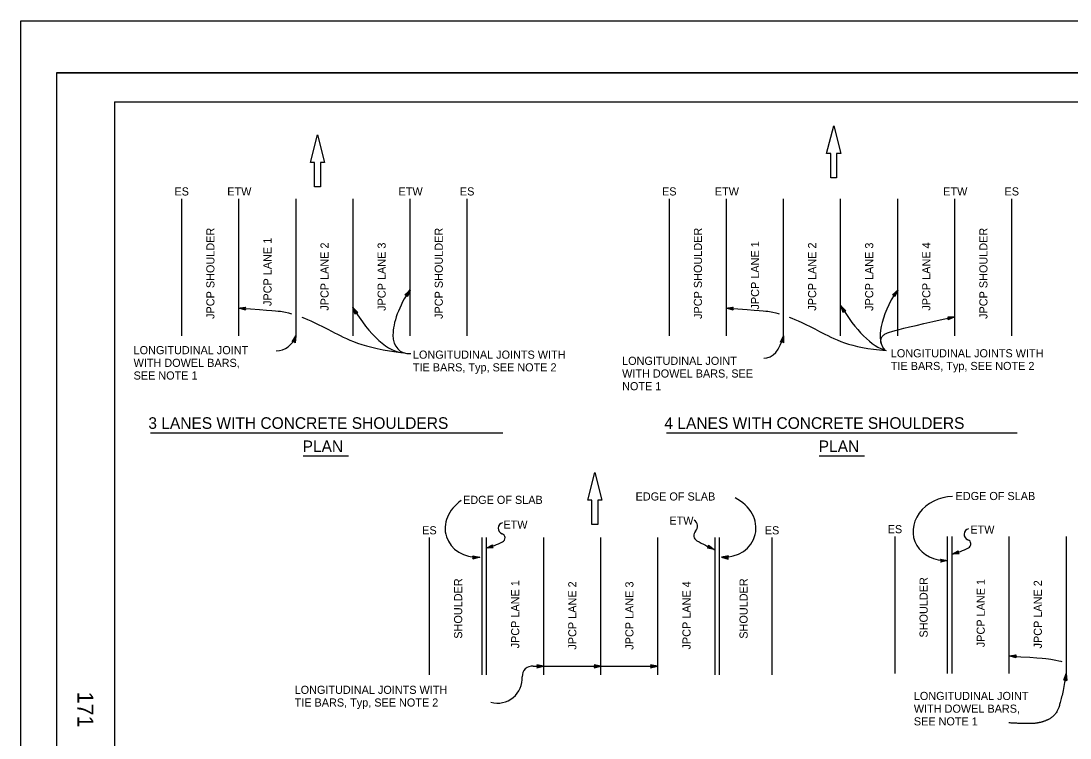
# Model space of a CAD drawing. Extents: x -894 to 866, y -476 to 714.
# Drawn here: x -894 to 10, y 96 to 714 of the extents above; entities that cross this region are included whole.
import ezdxf

# ---------------------------------------------------------------- set-up
doc = ezdxf.new("R2010")
doc.units = 0
for name, color, linetype in [('10 Sheet Format', 7, 'Continuous'), ('56 Stage 3 Anno', 7, 'Continuous'), ('57 Undefined', 7, 'Continuous'), ('60 Nongeo Data', 7, 'Continuous')]:
    doc.layers.add(name, color=color, linetype=linetype)

msp = doc.modelspace()

# ---------------------------------------------------------------- linework, layer by layer
at = {"layer": '10 Sheet Format'}
for p, q in [((-863.45, 668.96), (836.55, 668.96)), ((-863.45, 668.96), (-863.45, -431.04)), ((-813.45, 643.96), (811.55, 643.96)), ((-813.45, 643.96), (-813.45, -406.04)), ((-644.62, 591.69), (-638.48, 615.6)), ((-638.48, 615.6), (-632.34, 591.69)), ((-199.62, 599.46), (-193.48, 623.37)), ((-193.48, 623.37), (-187.34, 599.46)), ((-195.98, 599.46), (-199.62, 599.46)), ((-195.98, 578.36), (-195.98, 599.46)), ((-190.98, 599.46), (-190.98, 578.36)), ((-187.34, 599.46), (-190.98, 599.46)), ((-640.98, 591.69), (-644.62, 591.69)), ((-640.98, 570.59), (-640.98, 591.69)), ((-635.98, 591.69), (-635.98, 570.59)), ((-632.34, 591.69), (-635.98, 591.69)), ((-638.48, 570.59), (-640.98, 570.59)), ((-635.98, 570.59), (-638.48, 570.59)), ((-193.48, 578.36), (-195.98, 578.36)), ((-190.98, 578.36), (-193.48, 578.36)), ((-405.54, 300.83), (-399.4, 324.73)), ((-399.4, 324.73), (-393.26, 300.82)), ((-401.9, 300.83), (-405.54, 300.83)), ((-401.9, 279.73), (-401.9, 300.83)), ((-396.9, 300.82), (-396.9, 279.73)), ((-393.26, 300.82), (-396.9, 300.82)), ((-399.4, 279.73), (-401.9, 279.73)), ((-396.9, 279.73), (-399.4, 279.73))]:
    msp.add_line(p, q, dxfattribs=at)
for points in [[(-894.04, 713.55), (865.96, 713.55), (865.96, -476.45), (-894.04, -476.45)], [(-863.45, -431.04), (836.55, -431.04), (836.55, 668.96), (-863.45, 668.96)]]:
    msp.add_lwpolyline(points, close=True, dxfattribs=at)
at = {"layer": '56 Stage 3 Anno'}
for p, q in [((-558.55, 481.62), (-558.55, 481.62)), ((-138.29, 481.62), (-138.29, 481.62)), ((-563.12, 477.65), (-563.12, 477.65)), ((-561.01, 476.09), (-561.01, 476.09)), ((-142.86, 477.65), (-142.86, 477.65)), ((-140.74, 476.09), (-140.74, 476.09)), ((-607.94, 466.83), (-607.94, 466.83)), ((-603.82, 462.4), (-603.82, 462.4)), ((-187.31, 468.16), (-187.31, 468.16)), ((-185.45, 462.4), (-185.45, 462.4)), ((-183.18, 463.73), (-183.18, 463.73)), ((-606.08, 461.07), (-606.08, 461.07)), ((-660.24, 437.26), (-657.02, 442.38)), ((-658.73, 437.56), (-660.24, 437.26)), ((-660.24, 437.26), (-660.24, 437.26)), ((-659.83, 437.34), (-657.47, 441.1)), ((-659.42, 437.44), (-657.93, 439.82)), ((-659.04, 437.49), (-658.38, 438.54)), ((-657.76, 436.38), (-658.73, 437.56)), ((-658.38, 438.54), (-658.53, 437.33)), ((-657.93, 439.82), (-658.28, 436.99)), ((-657.47, 441.09), (-658.02, 436.71)), ((-657.02, 442.38), (-657.76, 436.38)), ((-657.76, 436.38), (-657.76, 436.38)), ((-657.02, 442.38), (-657.02, 442.38)), ((-239.39, 436.94), (-236.75, 442.38)), ((-237.92, 437.4), (-239.39, 436.94)), ((-239.39, 436.94), (-239.39, 436.94)), ((-239, 437.06), (-237.06, 441.06)), ((-238.6, 437.21), (-237.38, 439.73)), ((-238.23, 437.3), (-237.69, 438.41)), ((-236.83, 436.33), (-237.92, 437.4)), ((-237.69, 438.41), (-237.71, 437.19)), ((-237.38, 439.73), (-237.41, 436.89)), ((-237.06, 441.05), (-237.12, 436.64)), ((-236.75, 442.38), (-236.83, 436.33)), ((-236.83, 436.33), (-236.83, 436.33)), ((-236.75, 442.38), (-236.75, 442.38)), ((-492.98, 259.46), (-487.67, 262.35)), ((-487.67, 262.35), (-488.06, 260.87)), ((-487.67, 262.34), (-487.67, 262.34)), ((-486.94, 259.82), (-492.98, 259.46)), ((-492.98, 259.46), (-492.98, 259.46)), ((-487.25, 260.1), (-491.68, 259.83)), ((-491.67, 259.84), (-487.79, 261.94)), ((-490.37, 260.21), (-487.87, 261.57)), ((-487.56, 260.37), (-490.37, 260.21)), ((-489.06, 260.58), (-487.99, 261.16)), ((-487.83, 260.65), (-489.06, 260.58)), ((-488.06, 260.87), (-486.94, 259.82)), ((-486.94, 259.82), (-486.94, 259.82)), ((-302.42, 259.52), (-301.17, 260.4)), ((-296.49, 258.35), (-302.42, 259.52)), ((-302.42, 259.52), (-302.42, 259.52)), ((-297.74, 258.9), (-302.07, 259.75)), ((-298.98, 259.44), (-301.77, 259.99)), ((-300.22, 259.99), (-301.42, 260.22)), ((-301.17, 260.4), (-301.37, 261.93)), ((-301.37, 261.93), (-301.37, 261.93)), ((-301.37, 261.93), (-296.49, 258.35)), ((-301.31, 261.52), (-297.73, 258.89)), ((-301.24, 261.1), (-298.98, 259.44)), ((-301.22, 260.72), (-300.22, 259.99)), ((-296.49, 258.35), (-296.49, 258.35)), ((-91.43, 254.29), (-86.11, 257.17)), ((-85.39, 254.65), (-91.43, 254.29)), ((-91.43, 254.29), (-91.43, 254.29)), ((-85.69, 254.92), (-90.12, 254.66)), ((-90.11, 254.67), (-86.23, 256.77)), ((-88.81, 255.04), (-86.31, 256.39)), ((-86.01, 255.2), (-88.81, 255.04)), ((-87.5, 255.41), (-86.43, 255.99)), ((-86.27, 255.48), (-87.5, 255.41)), ((-86.11, 257.17), (-86.51, 255.7)), ((-86.51, 255.7), (-85.39, 254.65)), ((-86.11, 257.17), (-86.11, 257.17)), ((-85.39, 254.65), (-85.39, 254.65)), ((-503.84, 251.39), (-504.69, 252.7)), ((-504.69, 252.7), (-504.69, 252.7)), ((-504.69, 252.7), (-498.64, 251.59)), ((-498.64, 251.59), (-504.59, 250.03)), ((-504.59, 250.03), (-503.84, 251.39)), ((-504.59, 250.03), (-504.59, 250.03)), ((-504.46, 252.35), (-500.02, 251.54)), ((-500.03, 251.53), (-504.37, 250.4)), ((-504.21, 252), (-501.4, 251.48)), ((-501.4, 251.48), (-504.2, 250.75)), ((-504.02, 251.66), (-502.78, 251.43)), ((-502.78, 251.43), (-503.98, 251.12)), ((-498.64, 251.59), (-498.64, 251.59)), ((-284.26, 252.7), (-290.31, 251.59)), ((-290.31, 251.59), (-290.31, 251.59)), ((-290.31, 251.59), (-284.36, 250.03)), ((-284.49, 252.35), (-288.93, 251.54)), ((-288.92, 251.53), (-284.58, 250.4)), ((-284.74, 252), (-287.54, 251.48)), ((-287.54, 251.48), (-284.75, 250.75)), ((-284.92, 251.66), (-286.16, 251.43)), ((-286.16, 251.43), (-284.97, 251.12)), ((-285.11, 251.39), (-284.26, 252.7)), ((-284.36, 250.03), (-285.11, 251.39)), ((-284.36, 250.03), (-284.36, 250.03)), ((-284.26, 252.7), (-284.26, 252.7)), ((-100.54, 248.64), (-101.39, 249.95)), ((-101.39, 249.95), (-101.39, 249.95)), ((-101.39, 249.95), (-95.34, 248.84)), ((-95.34, 248.84), (-101.29, 247.28)), ((-101.29, 247.28), (-100.54, 248.64)), ((-101.29, 247.28), (-101.29, 247.28)), ((-101.16, 249.6), (-96.72, 248.79)), ((-96.73, 248.79), (-101.07, 247.65)), ((-100.91, 249.25), (-98.1, 248.74)), ((-98.1, 248.74), (-100.9, 248)), ((-100.72, 248.91), (-99.48, 248.69)), ((-99.48, 248.69), (-100.68, 248.37)), ((-95.34, 248.84), (-95.34, 248.84)), ((-452.55, 157.73), (-344.77, 157.73)), ((-443.51, 157.73), (-449.42, 159.04)), ((-449.42, 159.04), (-449.42, 159.04)), ((-449.42, 159.04), (-448.63, 157.73)), ((-448.63, 157.73), (-449.42, 156.41)), ((-449.42, 156.41), (-443.51, 157.73)), ((-449.42, 156.41), (-449.42, 156.41)), ((-449.2, 156.76), (-444.87, 157.73)), ((-444.88, 157.73), (-449.19, 158.68)), ((-446.23, 157.73), (-449.01, 158.34)), ((-448.97, 157.11), (-446.23, 157.73)), ((-448.8, 157.45), (-447.59, 157.72)), ((-447.59, 157.72), (-448.78, 157.99)), ((-443.51, 157.73), (-443.51, 157.73)), ((-394.14, 157.73), (-400.04, 159.04)), ((-400.04, 159.04), (-400.04, 159.04)), ((-400.04, 159.04), (-399.26, 157.73)), ((-399.26, 157.73), (-400.04, 156.41)), ((-400.04, 156.41), (-394.14, 157.73)), ((-400.04, 156.41), (-400.04, 156.41)), ((-399.83, 156.76), (-395.5, 157.73)), ((-395.51, 157.73), (-399.81, 158.68)), ((-396.86, 157.73), (-399.64, 158.34)), ((-399.6, 157.11), (-396.86, 157.73)), ((-399.43, 157.45), (-398.22, 157.72)), ((-398.22, 157.72), (-399.41, 157.99)), ((-394.14, 157.73), (-394.14, 157.73)), ((-345.41, 157.73), (-351.32, 159.04)), ((-351.32, 159.04), (-351.32, 159.04)), ((-351.32, 159.04), (-350.53, 157.73)), ((-350.53, 157.73), (-351.32, 156.41)), ((-351.32, 156.41), (-345.41, 157.73)), ((-351.32, 156.41), (-351.32, 156.41)), ((-351.1, 156.76), (-346.77, 157.73)), ((-346.78, 157.73), (-351.08, 158.68)), ((-348.13, 157.73), (-350.91, 158.34)), ((-350.87, 157.11), (-348.13, 157.73)), ((-350.7, 157.45), (-349.49, 157.72)), ((-349.49, 157.72), (-350.68, 157.99)), ((-345.41, 157.73), (-345.41, 157.73)), ((4.88, 145.78), (4.88, 145.78)), ((6.98, 151.45), (6.98, 151.45)), ((7.49, 145.42), (7.49, 145.42))]:
    msp.add_line(p, q, dxfattribs=at)
for points in [[(-563.12, 477.65), (-558.55, 481.62), (-561.01, 476.09), (-561.17, 476.47), (-559.36, 480.52), (-562.72, 477.61), (-562.31, 477.57), (-560.17, 479.43), (-561.32, 476.84), (-561.48, 477.22), (-560.98, 478.34), (-561.91, 477.53), (-561.59, 477.5), (-561.01, 476.09), (-561.59, 477.5)], [(-142.86, 477.65), (-138.29, 481.62), (-140.74, 476.09), (-140.9, 476.47), (-139.1, 480.52), (-142.45, 477.61), (-142.05, 477.57), (-139.9, 479.43), (-141.05, 476.84), (-141.21, 477.22), (-140.71, 478.34), (-141.64, 477.53), (-141.33, 477.5), (-140.74, 476.09), (-141.33, 477.5)], [(-700.54, 464.53), (-706.35, 466.24), (-700.36, 467.15), (-700.6, 466.82), (-704.98, 466.15), (-700.73, 464.89), (-700.91, 465.25), (-703.63, 466.06), (-700.83, 466.48), (-701.06, 466.15), (-702.28, 465.96), (-701.1, 465.62), (-701.24, 465.9), (-700.36, 467.15), (-701.24, 465.9)], [(-606.08, 461.07), (-607.94, 466.83), (-603.82, 462.4), (-604.22, 462.4), (-607.24, 465.65), (-605.89, 461.42), (-605.69, 461.78), (-606.56, 464.48), (-604.63, 462.41), (-605.04, 462.41), (-605.87, 463.31), (-605.5, 462.14), (-605.35, 462.41), (-603.82, 462.4), (-605.35, 462.41)], [(-280.28, 464.53), (-286.08, 466.24), (-280.1, 467.15), (-280.33, 466.82), (-284.71, 466.15), (-280.46, 464.89), (-280.64, 465.25), (-283.36, 466.06), (-280.56, 466.48), (-280.8, 466.15), (-282.01, 465.96), (-280.83, 465.62), (-280.97, 465.9), (-280.1, 467.15), (-280.97, 465.9)], [(-185.45, 462.4), (-187.31, 468.16), (-183.18, 463.73), (-183.59, 463.73), (-186.61, 466.98), (-185.25, 462.75), (-185.06, 463.11), (-185.93, 465.81), (-184, 463.74), (-184.41, 463.74), (-185.24, 464.64), (-184.86, 463.47), (-184.71, 463.74), (-183.18, 463.73), (-184.71, 463.74)], [(-95.26, 458.77), (-89.2, 458.71), (-94.71, 456.2), (-94.58, 456.58), (-90.54, 458.42), (-94.98, 458.47), (-94.7, 458.17), (-91.86, 458.14), (-94.44, 456.97), (-94.31, 457.35), (-93.19, 457.86), (-94.43, 457.87), (-94.21, 457.64), (-94.71, 456.2), (-94.21, 457.64)], [(-36.52, 164.9), (-42.33, 166.62), (-36.35, 167.52), (-36.58, 167.19), (-40.96, 166.53), (-36.71, 165.26), (-36.89, 165.63), (-39.61, 166.43), (-36.81, 166.86), (-37.05, 166.52), (-38.26, 166.34), (-37.08, 165.99), (-37.22, 166.27), (-36.35, 167.52), (-37.22, 166.27)], [(4.88, 145.78), (6.98, 151.45), (7.49, 145.42), (7.17, 145.68), (6.8, 150.1), (5.26, 145.94), (5.63, 146.1), (6.62, 148.76), (6.85, 145.93), (6.54, 146.19), (6.43, 147.41), (6.01, 146.26), (6.3, 146.38), (7.49, 145.42), (6.3, 146.38)]]:
    msp.add_lwpolyline(points, close=True, dxfattribs=at)
for centre, radius, start, end in [((-477.72, 276.55), 4.97, 104.17592, 250.84353), ((-317.08, 278.3), 6.18, 316.54047, 58.31727), ((-480.6, 268.26), 3.81, 295.89165, 70.84353), ((-308.75, 270.4), 5.3, 136.54047, 240.51519), ((-76.16, 271.38), 4.97, 104.17592, 250.84353), ((-516.92, 343.08), 86.98, 285.97252, 295.89165), ((-230.82, 408.23), 163.64, 240.51519, 246.34015), ((-79.04, 263.09), 3.81, 295.89165, 70.84353), ((-115.36, 337.91), 86.98, 285.97252, 295.89165), ((-453.39, 149.23), 8.54, 84.3557, 183.65323), ((-483.24, 147.33), 21.38, 254.34834, 3.65323)]:
    msp.add_arc(centre, radius, start, end, dxfattribs=at)
for centre, major_axis, ratio, start_param, end_param in [((-527.04, 479.06), (41.38, 48.9), 0.427855, 1.855436, 3.510426), ((-106.83, 477.8), (41.38, 48.9), 0.436851, 1.853694, 3.099842), ((-588.91, 497.23), (-30.27, 68.34), 0.412688, 1.84297, 2.958736), ((-168.28, 498.56), (-30.27, 68.34), 0.412688, 1.84297, 2.823929), ((-677.68, 456.18), (-9.95, 25.51), 0.777808, 2.838497, 3.873806), ((-257.41, 463.14), (-5.31, 40.01), 0.538621, 3.061679, 4.096988), ((-497.05, 279.11), (30.32, 9.74), 0.849746, 1.894915, 4.395181), ((-291.9, 279.11), (30.32, -9.74), 0.849746, 5.029597, 7.67753), ((-93.75, 276.36), (30.32, 9.74), 0.849746, 1.21986, 4.395181)]:
    msp.add_ellipse(centre, major_axis=major_axis, ratio=ratio, start_param=start_param, end_param=end_param, dxfattribs=at)
for points, degree in [([(-706.35, 466.24), (-676.49, 464.21), (-669.23, 463.62), (-661.03, 461.41), (-660.85, 461.36)], 3), ([(-286.08, 466.24), (-256.22, 464.21), (-248.96, 463.62), (-240.76, 461.41), (-240.58, 461.36)], 3), ([(-652.07, 458.47), (-646.27, 456.26), (-628.98, 448.33), (-599.38, 431.75), (-564.27, 427.76)], 3), ([(-231.8, 458.47), (-226, 456.26), (-208.72, 448.33), (-179.12, 431.75), (-148.33, 429.74)], 3), ([(-149.59, 430.08), (-152.98, 435.25), (-152.96, 438.47), (-151.92, 442.59), (-145.97, 446.62), (-89.2, 458.71)], 3), ([(-42.33, 166.62), (-12.47, 164.59), (-5.21, 164), (2.99, 161.79), (3.17, 161.74)], 3), ([(6.98, 151.45), (2.53, 125.98), (-3.34, 114.25), (-13.61, 109.36), (-24.37, 107.89), (-42.46, 108.87)], 2)]:
    msp.add_open_spline(points, degree=degree, dxfattribs=at)
at = {"layer": '57 Undefined'}
for p, q in [((-782.39, 358.86), (-478.82, 358.86)), ((-337.51, 358.86), (-35.39, 358.86)), ((-650.89, 338.83), (-611.71, 338.83)), ((-206.01, 338.83), (-166.83, 338.83))]:
    msp.add_line(p, q, dxfattribs=at)
at = {"layer": '60 Nongeo Data'}
for p, q in [((-755.4, 442.38), (-755.4, 560.49)), ((-706.19, 442.38), (-706.19, 560.49)), ((-656.98, 442.38), (-656.98, 560.49)), ((-607.77, 442.38), (-607.77, 560.49)), ((-558.55, 442.38), (-558.55, 560.49)), ((-509.34, 442.38), (-509.34, 560.49)), ((-335.14, 442.38), (-335.14, 560.49)), ((-285.92, 442.38), (-285.92, 560.49)), ((-236.71, 442.38), (-236.71, 560.49)), ((-187.5, 442.38), (-187.5, 560.49)), ((-138.29, 442.38), (-138.29, 560.49)), ((-89.07, 442.38), (-89.07, 560.49)), ((-39.86, 442.38), (-39.86, 560.49)), ((-541.85, 150.45), (-541.85, 268.56)), ((-496.57, 150.45), (-496.57, 268.56)), ((-492.64, 150.45), (-492.64, 268.56)), ((-443.42, 150.45), (-443.42, 268.56)), ((-394.21, 150.45), (-394.21, 268.56)), ((-345, 150.45), (-345, 268.56)), ((-295.79, 150.45), (-295.79, 268.56)), ((-291.85, 150.45), (-291.85, 268.56)), ((-246.57, 150.45), (-246.57, 268.56)), ((-140.62, 151.45), (-140.62, 269.56)), ((-95.34, 151.45), (-95.34, 269.56)), ((-91.41, 151.45), (-91.41, 269.56)), ((-42.19, 151.45), (-42.19, 269.56)), ((7.02, 151.45), (7.02, 269.56))]:
    msp.add_line(p, q, dxfattribs=at)

# ---------------------------------------------------------------- texts
at = {"layer": '10 Sheet Format'}
msp.add_text('171', height=13.779, rotation=270, dxfattribs=at).set_placement((-845.33, 135.73))
at = {"layer": '57 Undefined'}
for s, height, p in [('ES', 7, (-761.76, 563.24)), ('ETW', 7, (-716.23, 563.24)), ('ETW', 7, (-568.59, 563.24)), ('ES', 7, (-515.7, 563.24)), ('ES', 7, (-341.49, 563.24)), ('ETW', 7, (-295.96, 563.24)), ('ETW', 7, (-99.11, 563.24)), ('ES', 7, (-46.22, 563.24)), ('LONGITUDINAL JOINT', 7, (-796.98, 426.52)), ('LONGITUDINAL JOINTS WITH', 7, (-556.21, 422.64)), ('LONGITUDINAL JOINTS WITH', 7, (-144.27, 423.81)), ('WITH DOWEL BARS,', 7, (-796.98, 415.58)), ('TIE BARS, Typ, SEE NOTE 2', 7, (-556.21, 411.7)), ('LONGITUDINAL JOINT', 7, (-375.88, 417.32)), ('TIE BARS, Typ, SEE NOTE 2', 7, (-144.27, 412.87)), ('SEE NOTE 1', 7, (-796.98, 404.65)), ('WITH DOWEL BARS, SEE', 7, (-375.88, 406.39)), ('NOTE 1', 7, (-375.88, 395.45)), ('3 LANES WITH CONCRETE SHOULDERS', 10, (-784.27, 362.2)), ('4 LANES WITH CONCRETE SHOULDERS', 10, (-339.4, 362.2)), ('PLAN', 10, (-651.3, 342.18)), ('PLAN', 10, (-206.43, 342.18)), ('EDGE OF SLAB', 7, (-364.26, 300.47)), ('EDGE OF SLAB', 7, (-88.45, 300.86)), ('EDGE OF SLAB', 7, (-512.97, 297.54)), ('ETW', 7, (-478.21, 276.24)), ('ETW', 7, (-335.16, 279.68)), ('ES', 7, (-548.2, 271.31)), ('ES', 7, (-252.93, 271.31)), ('ES', 7, (-146.97, 272.31)), ('ETW', 7, (-75.73, 271.94)), ('LONGITUDINAL JOINTS WITH', 7, (-658.17, 133.9)), ('LONGITUDINAL JOINT', 7, (-124.43, 128.62)), ('TIE BARS, Typ, SEE NOTE 2', 7, (-658.17, 122.97)), ('WITH DOWEL BARS,', 7, (-124.43, 117.68)), ('SEE NOTE 1', 7, (-124.43, 106.74))]:
    msp.add_text(s, height=height, dxfattribs=at).set_placement(p)
for s, p in [('JPCP SHOULDER', (-727.3, 456.9)), ('JPCP SHOULDER', (-530.45, 456.9)), ('JPCP SHOULDER', (-307.03, 456.9)), ('JPCP SHOULDER', (-60.97, 456.9)), ('JPCP LANE 1', (-678.09, 468.02)), ('JPCP LANE 2', (-628.87, 463.96)), ('JPCP LANE 3', (-579.66, 463.86)), ('JPCP LANE 1', (-257.82, 465.01)), ('JPCP LANE 2', (-208.6, 463.96)), ('JPCP LANE 3', (-159.39, 463.86)), ('JPCP LANE 4', (-110.18, 464.05)), (' SHOULDER', (-513.74, 178.82)), ('JPCP LANE 1', (-464.53, 173.08)), ('JPCP LANE 2', (-415.32, 172.03)), ('JPCP LANE 3', (-366.11, 171.93)), ('JPCP LANE 4', (-316.89, 172.12)), (' SHOULDER', (-267.68, 178.82)), (' SHOULDER', (-112.51, 179.82)), ('JPCP LANE 1', (-63.3, 174.09)), ('JPCP LANE 2', (-14.09, 173.03))]:
    msp.add_text(s, height=7, rotation=90, dxfattribs=at).set_placement(p)

doc.saveas('drawing.dxf')
